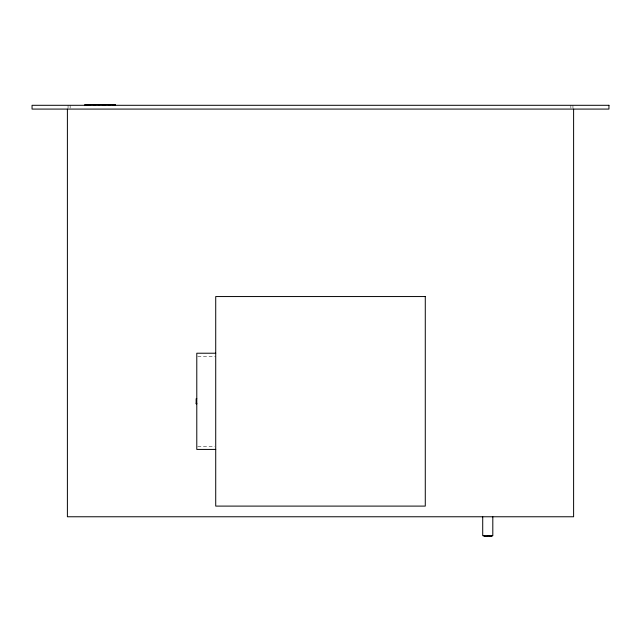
<?xml version="1.0" encoding="UTF-8"?>
<svg xmlns="http://www.w3.org/2000/svg" width="641" height="641" viewBox="0 0 641 641"><rect width="100%" height="100%" fill="white"/><g stroke="black" fill="none" stroke-linecap="round" stroke-linejoin="round"><path stroke-width="0.48" stroke-dasharray="3.21 2.4" d="M197.789 356.34L215.721 356.34M197.789 446.304L214.727 446.304M572.942 105.3L572.942 108.137M570.859 105.3L570.859 108.137M70.141 105.3L70.141 108.137M68.058 105.3L68.058 108.137"/><path stroke-width="0.96" d="M215.721 353.223L196.787 353.223L196.787 449.421L215.721 449.421M196.787 398.774L196.154 398.774L196.154 403.846L196.787 403.846M196.154 403.213L196.787 403.213M573.607 109.082L573.607 516.766L67.393 516.766L67.393 109.082M492.809 516.766L492.809 535.7L482.713 535.7L482.713 516.766M491.887 535.7L491.887 536.333L488.714 536.333L488.714 535.7M489.347 535.7L489.347 536.333M487.761 535.7L487.761 536.333L484.035 536.333L484.035 535.7M487.529 535.7L487.529 536.333M115.396 105.3L115.396 104.667L109.948 104.667L109.948 105.3M115.308 104.667L115.308 105.3M113.329 104.667L113.329 105.3M109.234 105.3L109.234 104.667L105.14 104.667L105.14 105.3M104.86 105.3L104.86 104.667L99.411 104.667L99.411 105.3M104.771 104.667L104.771 105.3M102.792 104.667L102.792 105.3M98.698 105.3L98.698 104.667L94.716 104.667L94.716 105.3M94.195 105.3L94.195 104.667L84.652 104.667L84.652 105.3M90.173 104.667L90.173 105.3M88.522 104.667L88.522 105.3M86.872 104.667L86.872 105.3M608.95 105.3L32.05 105.3L32.05 109.082L608.95 109.082L608.95 105.3M425.279 296.551L215.721 296.551L215.721 506.102L425.279 506.102L425.279 296.551"/></g></svg>
